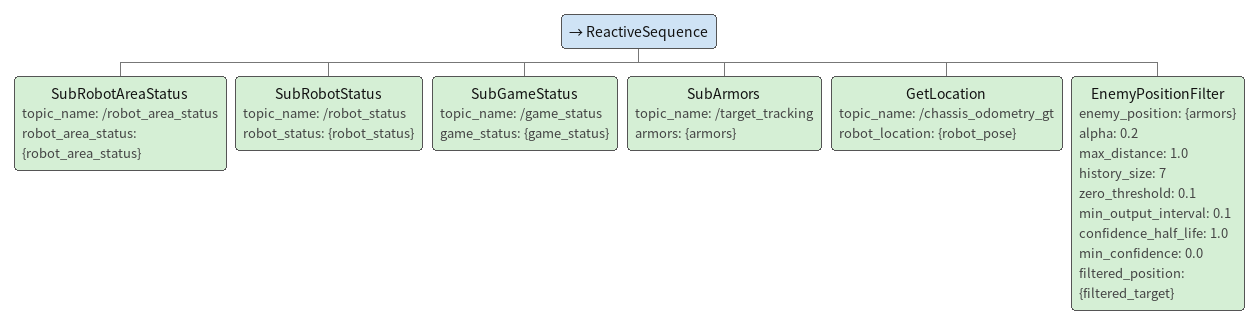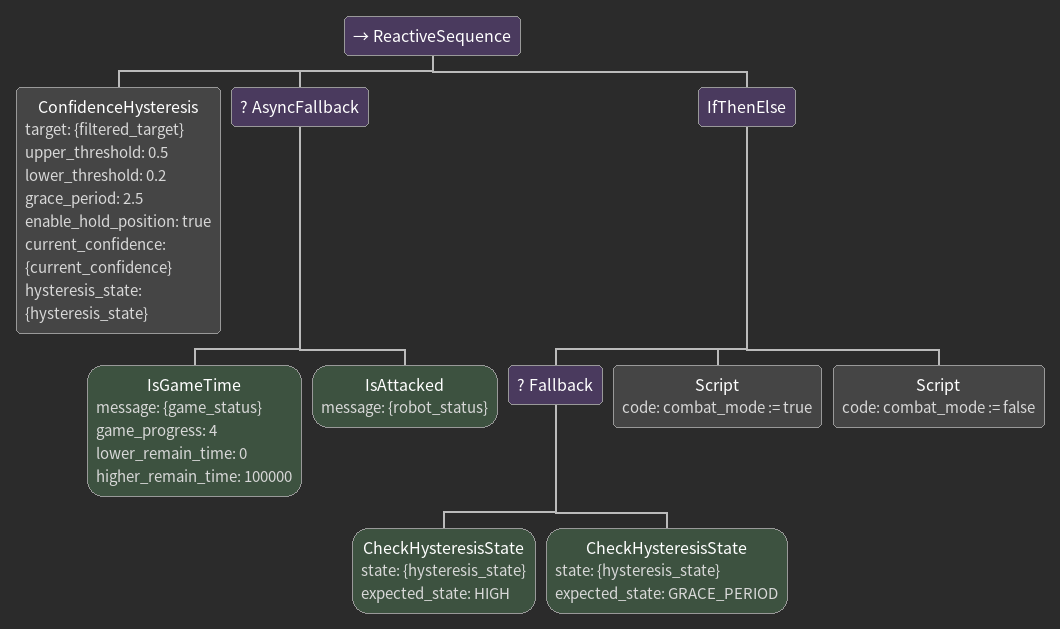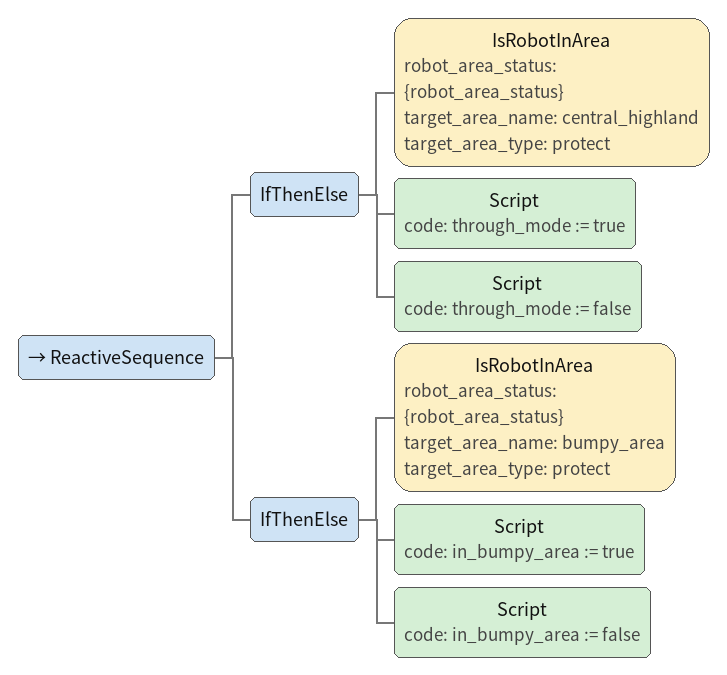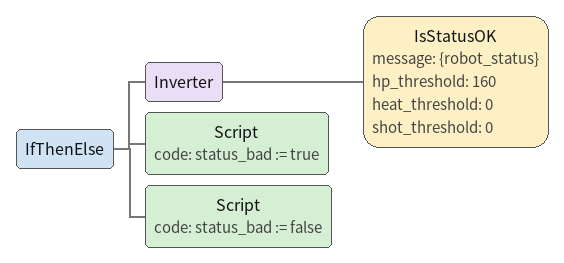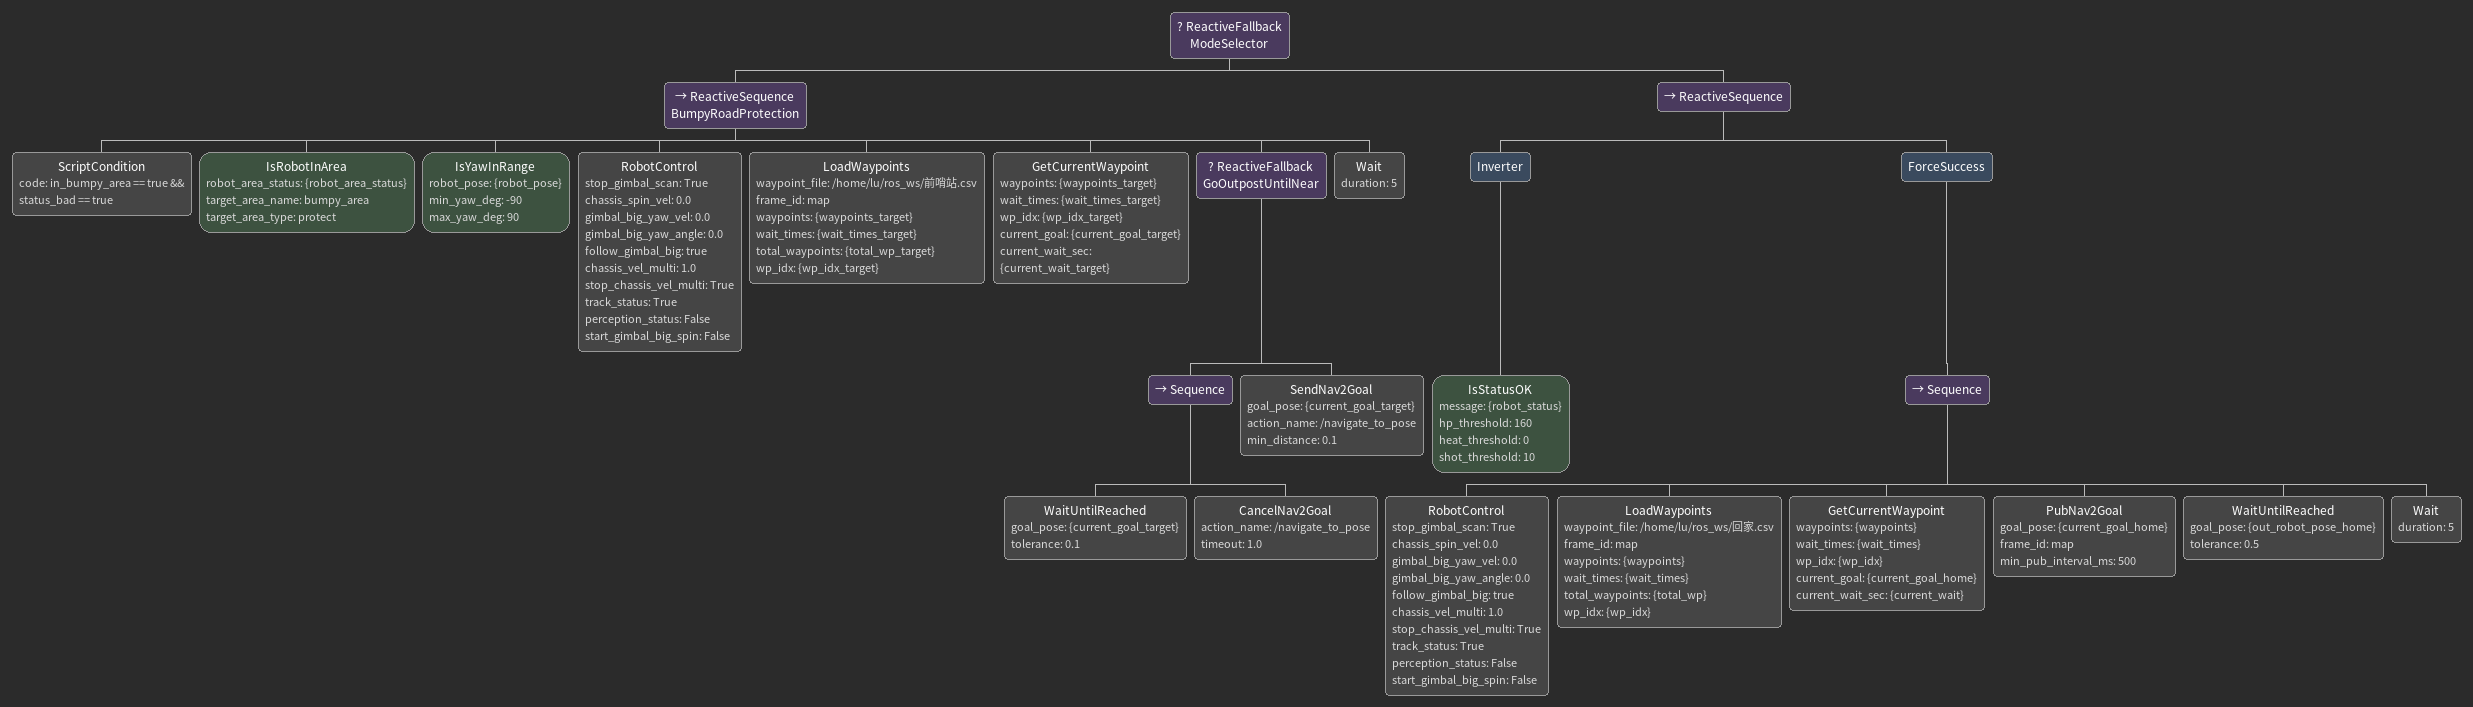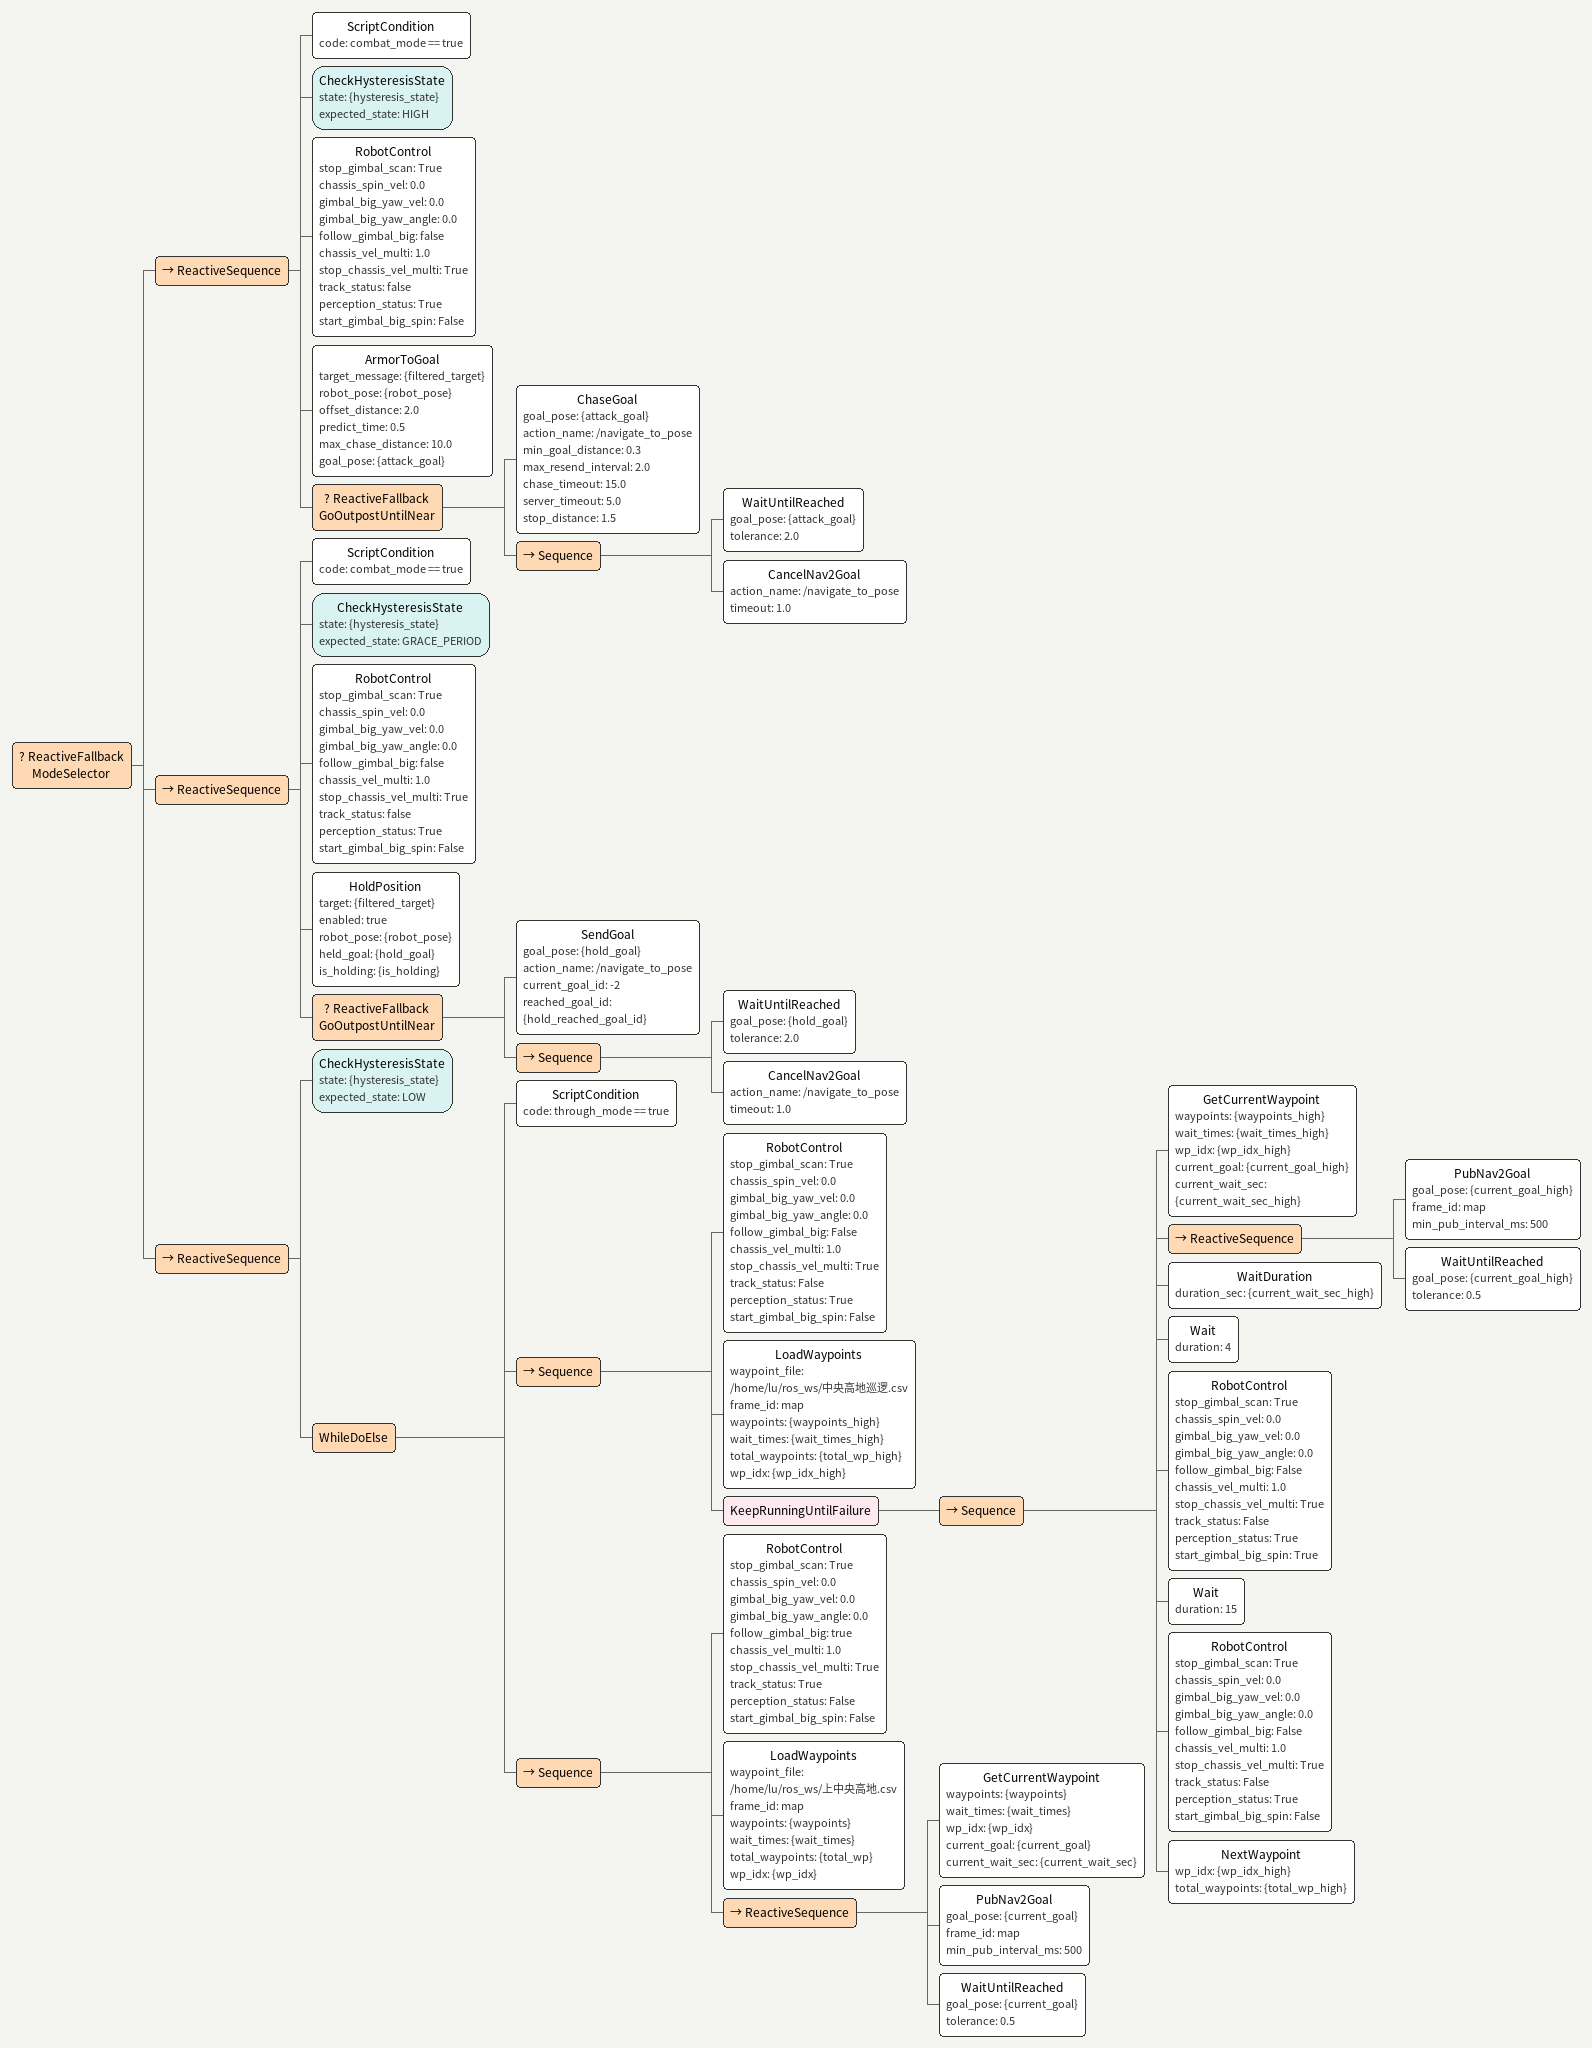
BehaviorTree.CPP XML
<ReactiveSequence>
  <SubRobotAreaStatus topic_name="/robot_area_status" robot_area_status="{robot_area_status}"/>
  <SubRobotStatus topic_name="/robot_status" robot_status="{robot_status}"/>
  <SubGameStatus topic_name="/game_status" game_status="{game_status}"/>
  <SubArmors topic_name="/target_tracking" armors="{armors}"/>
  <GetLocation topic_name="/chassis_odometry_gt" robot_location="{robot_pose}"/>
  <EnemyPositionFilter enemy_position="{armors}" alpha="0.2" max_distance="1.0" history_size="7" zero_threshold="0.1" min_output_interval="0.1" confidence_half_life="1.0" min_confidence="0.0" filtered_position="{filtered_target}"/>
</ReactiveSequence>

<ReactiveSequence>
  <ConfidenceHysteresis target="{filtered_target}" upper_threshold="0.5" lower_threshold="0.2" grace_period="2.5" enable_hold_position="true" current_confidence="{current_confidence}" hysteresis_state="{hysteresis_state}"/>
  <AsyncFallback>
    <IsGameTime message="{game_status}" game_progress="4" lower_remain_time="0" higher_remain_time="100000"/>
    <IsAttacked message="{robot_status}"/>
  </AsyncFallback>
  <IfThenElse>
    <Fallback>
      <CheckHysteresisState state="{hysteresis_state}" expected_state="HIGH"/>
      <CheckHysteresisState state="{hysteresis_state}" expected_state="GRACE_PERIOD"/>
    </Fallback>
    <Script code="combat_mode := true"/>
    <Script code="combat_mode := false"/>
  </IfThenElse>
</ReactiveSequence>

<ReactiveSequence>
  <IfThenElse>
    <IsRobotInArea robot_area_status="{robot_area_status}" target_area_name="central_highland" target_area_type="protect"/>
    <Script code="through_mode := true"/>
    <Script code="through_mode := false"/>
  </IfThenElse>
  <IfThenElse>
    <IsRobotInArea robot_area_status="{robot_area_status}" target_area_name="bumpy_area" target_area_type="protect"/>
    <Script code="in_bumpy_area := true"/>
    <Script code="in_bumpy_area := false"/>
  </IfThenElse>
</ReactiveSequence>

<IfThenElse>
  <Inverter>
    <IsStatusOK message="{robot_status}" hp_threshold="160" heat_threshold="0" shot_threshold="0"/>
  </Inverter>
  <Script code="status_bad := true"/>
  <Script code="status_bad := false"/>
</IfThenElse>

<ReactiveFallback name="ModeSelector">
  <ReactiveSequence name="BumpyRoadProtection">
    <ScriptCondition code="in_bumpy_area == true &amp;&amp; status_bad == true"/>
    <IsRobotInArea robot_area_status="{robot_area_status}" target_area_name="bumpy_area" target_area_type="protect"/>
    <IsYawInRange robot_pose="{robot_pose}" min_yaw_deg="-90" max_yaw_deg="90"/>
    <RobotControl stop_gimbal_scan="True" chassis_spin_vel="0.0" gimbal_big_yaw_vel="0.0" gimbal_big_yaw_angle="0.0" follow_gimbal_big="true" chassis_vel_multi="1.0" stop_chassis_vel_multi="True" track_status="True" perception_status="False" start_gimbal_big_spin="False"/>
    <LoadWaypoints waypoint_file="/home/lu/ros_ws/前哨站.csv" frame_id="map" waypoints="{waypoints_target}" wait_times="{wait_times_target}" total_waypoints="{total_wp_target}" wp_idx="{wp_idx_target}"/>
    <GetCurrentWaypoint waypoints="{waypoints_target}" wait_times="{wait_times_target}" wp_idx="{wp_idx_target}" current_goal="{current_goal_target}" current_wait_sec="{current_wait_target}"/>
    <ReactiveFallback name="GoOutpostUntilNear">
      <Sequence>
        <WaitUntilReached goal_pose="{current_goal_target}" tolerance="0.1"/>
        <CancelNav2Goal action_name="/navigate_to_pose" timeout="1.0"/>
      </Sequence>
      <SendNav2Goal goal_pose="{current_goal_target}" action_name="/navigate_to_pose" min_distance="0.1"/>
    </ReactiveFallback>
    <Wait duration="5"/>
  </ReactiveSequence>
  <ReactiveSequence>
    <Inverter>
      <IsStatusOK message="{robot_status}" hp_threshold="160" heat_threshold="0" shot_threshold="10"/>
    </Inverter>
    <ForceSuccess>
      <Sequence>
        <RobotControl stop_gimbal_scan="True" chassis_spin_vel="0.0" gimbal_big_yaw_vel="0.0" gimbal_big_yaw_angle="0.0" follow_gimbal_big="true" chassis_vel_multi="1.0" stop_chassis_vel_multi="True" track_status="True" perception_status="False" start_gimbal_big_spin="False"/>
        <LoadWaypoints waypoint_file="/home/lu/ros_ws/回家.csv" frame_id="map" waypoints="{waypoints}" wait_times="{wait_times}" total_waypoints="{total_wp}" wp_idx="{wp_idx}"/>
        <GetCurrentWaypoint waypoints="{waypoints}" wait_times="{wait_times}" wp_idx="{wp_idx}" current_goal="{current_goal_home}" current_wait_sec="{current_wait}"/>
        <PubNav2Goal goal_pose="{current_goal_home}" frame_id="map" min_pub_interval_ms="500"/>
        <WaitUntilReached goal_pose="{out_robot_pose_home}" tolerance="0.5"/>
        <Wait duration="5"/>
      </Sequence>
    </ForceSuccess>
  </ReactiveSequence>
</ReactiveFallback>

<ReactiveFallback name="ModeSelector">
  <ReactiveSequence>
    <ScriptCondition code="combat_mode == true"/>
    <CheckHysteresisState state="{hysteresis_state}" expected_state="HIGH"/>
    <RobotControl stop_gimbal_scan="True" chassis_spin_vel="0.0" gimbal_big_yaw_vel="0.0" gimbal_big_yaw_angle="0.0" follow_gimbal_big="false" chassis_vel_multi="1.0" stop_chassis_vel_multi="True" track_status="false" perception_status="True" start_gimbal_big_spin="False"/>
    <ArmorToGoal target_message="{filtered_target}" robot_pose="{robot_pose}" offset_distance="2.0" predict_time="0.5" max_chase_distance="10.0" goal_pose="{attack_goal}"/>
    <ReactiveFallback name="GoOutpostUntilNear">
      <ChaseGoal goal_pose="{attack_goal}" action_name="/navigate_to_pose" min_goal_distance="0.3" max_resend_interval="2.0" chase_timeout="15.0" server_timeout="5.0" stop_distance="1.5"/>
      <Sequence>
        <WaitUntilReached goal_pose="{attack_goal}" tolerance="2.0"/>
        <CancelNav2Goal action_name="/navigate_to_pose" timeout="1.0"/>
      </Sequence>
    </ReactiveFallback>
  </ReactiveSequence>
  <ReactiveSequence>
    <ScriptCondition code="combat_mode == true"/>
    <CheckHysteresisState state="{hysteresis_state}" expected_state="GRACE_PERIOD"/>
    <RobotControl stop_gimbal_scan="True" chassis_spin_vel="0.0" gimbal_big_yaw_vel="0.0" gimbal_big_yaw_angle="0.0" follow_gimbal_big="false" chassis_vel_multi="1.0" stop_chassis_vel_multi="True" track_status="false" perception_status="True" start_gimbal_big_spin="False"/>
    <HoldPosition target="{filtered_target}" enabled="true" robot_pose="{robot_pose}" held_goal="{hold_goal}" is_holding="{is_holding}"/>
    <ReactiveFallback name="GoOutpostUntilNear">
      <SendGoal goal_pose="{hold_goal}" action_name="/navigate_to_pose" current_goal_id="-2" reached_goal_id="{hold_reached_goal_id}"/>
      <Sequence>
        <WaitUntilReached goal_pose="{hold_goal}" tolerance="2.0"/>
        <CancelNav2Goal action_name="/navigate_to_pose" timeout="1.0"/>
      </Sequence>
    </ReactiveFallback>
  </ReactiveSequence>
  <ReactiveSequence>
    <CheckHysteresisState state="{hysteresis_state}" expected_state="LOW"/>
    <WhileDoElse>
      <ScriptCondition code="through_mode == true"/>
      <Sequence>
        <RobotControl stop_gimbal_scan="True" chassis_spin_vel="0.0" gimbal_big_yaw_vel="0.0" gimbal_big_yaw_angle="0.0" follow_gimbal_big="False" chassis_vel_multi="1.0" stop_chassis_vel_multi="True" track_status="False" perception_status="True" start_gimbal_big_spin="False"/>
        <LoadWaypoints waypoint_file="/home/lu/ros_ws/中央高地巡逻.csv" frame_id="map" waypoints="{waypoints_high}" wait_times="{wait_times_high}" total_waypoints="{total_wp_high}" wp_idx="{wp_idx_high}"/>
        <KeepRunningUntilFailure>
          <Sequence>
            <GetCurrentWaypoint waypoints="{waypoints_high}" wait_times="{wait_times_high}" wp_idx="{wp_idx_high}" current_goal="{current_goal_high}" current_wait_sec="{current_wait_sec_high}"/>
            <ReactiveSequence>
              <PubNav2Goal goal_pose="{current_goal_high}" frame_id="map" min_pub_interval_ms="500"/>
              <WaitUntilReached goal_pose="{current_goal_high}" tolerance="0.5"/>
            </ReactiveSequence>
            <WaitDuration duration_sec="{current_wait_sec_high}"/>
            <Wait duration="4"/>
            <RobotControl stop_gimbal_scan="True" chassis_spin_vel="0.0" gimbal_big_yaw_vel="0.0" gimbal_big_yaw_angle="0.0" follow_gimbal_big="False" chassis_vel_multi="1.0" stop_chassis_vel_multi="True" track_status="False" perception_status="True" start_gimbal_big_spin="True"/>
            <Wait duration="15"/>
            <RobotControl stop_gimbal_scan="True" chassis_spin_vel="0.0" gimbal_big_yaw_vel="0.0" gimbal_big_yaw_angle="0.0" follow_gimbal_big="False" chassis_vel_multi="1.0" stop_chassis_vel_multi="True" track_status="False" perception_status="True" start_gimbal_big_spin="False"/>
            <NextWaypoint wp_idx="{wp_idx_high}" total_waypoints="{total_wp_high}"/>
          </Sequence>
        </KeepRunningUntilFailure>
      </Sequence>
      <Sequence>
        <RobotControl stop_gimbal_scan="True" chassis_spin_vel="0.0" gimbal_big_yaw_vel="0.0" gimbal_big_yaw_angle="0.0" follow_gimbal_big="true" chassis_vel_multi="1.0" stop_chassis_vel_multi="True" track_status="True" perception_status="False" start_gimbal_big_spin="False"/>
        <LoadWaypoints waypoint_file="/home/lu/ros_ws/上中央高地.csv" frame_id="map" waypoints="{waypoints}" wait_times="{wait_times}" total_waypoints="{total_wp}" wp_idx="{wp_idx}"/>
        <ReactiveSequence>
          <GetCurrentWaypoint waypoints="{waypoints}" wait_times="{wait_times}" wp_idx="{wp_idx}" current_goal="{current_goal}" current_wait_sec="{current_wait_sec}"/>
          <PubNav2Goal goal_pose="{current_goal}" frame_id="map" min_pub_interval_ms="500"/>
          <WaitUntilReached goal_pose="{current_goal}" tolerance="0.5"/>
        </ReactiveSequence>
      </Sequence>
    </WhileDoElse>
  </ReactiveSequence>
</ReactiveFallback>
